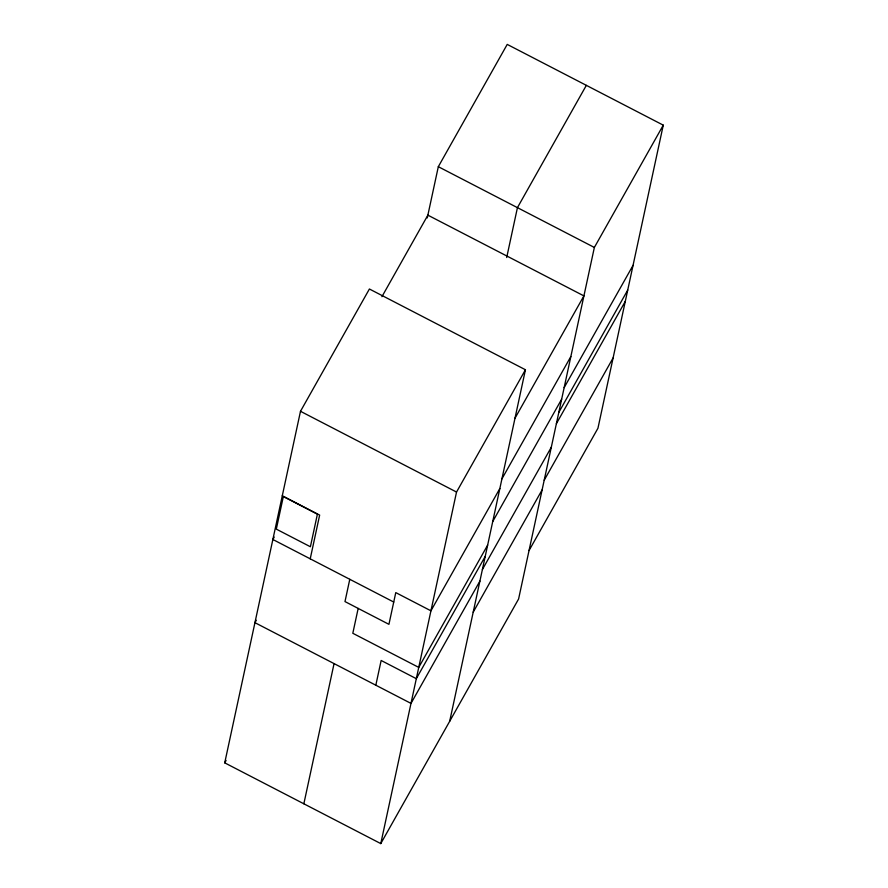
<?xml version="1.0" encoding="UTF-8"?>
<svg xmlns="http://www.w3.org/2000/svg" width="888" height="888" viewBox="0 0 888 888"><rect width="100%" height="100%" fill="white"/><g stroke="black" fill="none" stroke-linecap="round" stroke-linejoin="round"><path stroke-width="1.33" d="M427.272 217.926L438.317 166.7L507.226 44.4L663.269 125.153L594.361 247.452L518.592 599L380.774 843.6L224.731 762.848L300.488 411.299L369.408 289L525.441 369.752L449.683 721.3M310.223 558.83L319.647 515.096L282.284 495.759M349.783 579.298L344.988 601.587L388.933 624.331L395.771 592.607L430.935 610.811L499.855 488.511M303.851 803.795L334.066 663.602M358.175 608.413L352.814 633.277L418.748 667.399L487.656 545.099M375.824 685.214L381.152 660.472L416.317 678.676L485.225 556.376M506.693 257.52L517.438 207.648L586.346 85.348M380.774 843.6L456.532 492.052L525.441 369.752M663.269 125.153L597.946 428.249L529.037 550.549M381.929 296.681L427.872 215.151L583.915 295.893L515.007 418.193M274.214 537.096L272.86 539.493L393.739 602.042M256.288 620.257L254.945 622.666L410.989 703.407L479.897 581.107M224.731 762.848L226.085 760.45M501.931 478.865L570.84 356.565M564.146 387.645L633.055 265.346M492.74 521.522L561.649 399.212M558.818 412.376L627.727 290.076M556.388 423.654L625.296 301.354M482.395 569.53L551.304 447.23M544.189 480.242L613.097 357.942M473.193 612.187L542.113 489.887M438.317 166.7L594.361 247.452M300.488 411.299L456.532 492.052M283.339 496.547L276.312 529.126L310.389 546.753L317.405 514.174L283.339 496.547"/></g></svg>
